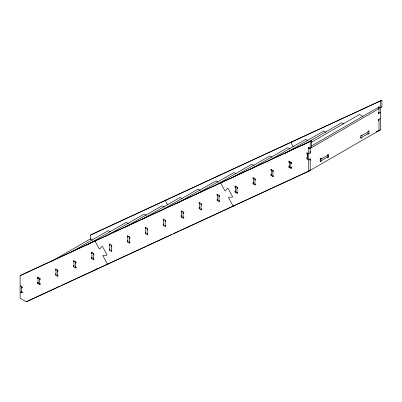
<?xml version="1.0" encoding="UTF-8"?>
<svg xmlns="http://www.w3.org/2000/svg" width="402" height="402" viewBox="0 0 402 402"><rect width="100%" height="100%" fill="white"/><g stroke="black" fill="none" stroke-linecap="round" stroke-linejoin="round"><path stroke-width="0.6" d="M38.049 278.591L37.562 278.31L37.562 277.184L39.999 278.591L39.999 279.717L39.512 279.435L40.486 278.872M91.897 253.697L91.41 253.416L91.41 252.29L93.847 253.697L93.847 254.823L93.359 254.541M307.279 159.086L307.279 152.986M309.841 158.875L310.208 159.086L310.208 170.413L308.746 171.257L26.421 301.796L20.1 298.148L20.1 275.732L21.562 274.888L311.671 140.75L311.671 147.549L311.213 147.283M90.329 239.572L90.329 235.185L91.792 234.341L381.9 100.204L381.9 107.002L380.438 107.847L378.488 106.721L378.488 107.847L378.975 108.128L379.95 107.565M51.345 261.446L90.329 238.939L92.505 240.195M70.918 252.21L108.279 230.637L110.455 231.894M86.701 245.16L126.228 222.341L128.404 223.597M105.188 236.552L144.177 214.04L146.353 215.296M124.766 227.311L162.127 205.744L164.302 207M37.562 278.31L38.537 277.747M22.537 287.174L21.562 287.737L22.05 288.018L22.05 286.892L20.1 285.767M141.63 219.638L180.076 197.442L182.247 198.699M159.036 211.653L198.02 189.146L200.196 190.402M38.049 282.44L37.562 282.159L37.562 283.284L38.537 282.722M22.537 292.148L21.562 292.711L21.562 286.611M176.986 203.357L215.969 180.845L218.145 182.101M91.41 253.416L92.385 252.853M76.385 262.275L75.41 262.838L75.898 263.119L75.898 261.993L73.46 260.586L73.46 261.712L73.948 261.993M40.486 283.847L39.512 284.41L39.512 278.31M195.478 194.744L233.919 172.548L236.095 173.805M212.884 186.759L251.868 164.247L254.044 165.503M130.233 237.381L129.258 237.944L129.745 238.225L129.745 237.1L127.303 235.693L127.303 236.818L128.278 236.255M91.897 257.546L91.41 257.265L91.41 258.391L92.385 257.828M76.385 267.25L75.41 267.812L75.41 261.712M231.371 178.146L269.817 155.951L271.993 157.207M147.207 229.642L147.695 229.924L147.695 228.798L145.253 227.391L145.253 228.517L146.227 227.954M249.32 169.845L287.767 147.65L289.942 148.906M127.791 240.949L127.303 240.667L127.303 241.793L128.278 241.23M266.732 161.86L305.716 139.353L307.892 140.61M184.076 212.482L183.101 213.045L183.588 213.326L183.588 212.201L181.151 210.794L181.151 211.919L182.126 211.357M26.421 301.796L27.884 300.947M145.74 232.647L145.253 232.366L145.253 233.492L146.227 232.929M130.233 242.356L129.258 242.919L129.258 236.818M284.139 153.876L323.665 131.052L325.841 132.308M302.626 145.263L341.615 122.756L343.79 124.012M20.1 275.732L311.671 140.75M90.329 235.185L381.9 100.204M181.639 216.05L181.151 215.768L181.151 216.894L182.126 216.331M311.369 142.278L359.564 114.454L362.825 116.339M237.924 187.588L236.949 188.151L237.436 188.432L237.436 187.307L234.999 185.9L234.999 187.025L235.974 186.463M184.076 217.457L183.101 218.02L183.101 211.919M94.822 269.943L96.988 268.692M311.449 145.986L377.508 107.847L378.975 108.691L310.208 148.393L308.259 147.268L308.259 148.393L308.746 148.675L310.208 147.83M308.259 148.393L309.233 147.83M378.488 107.847L379.95 107.002M108.987 263.451L107.52 264.295L103.098 256.064A0.688 0.397 60 0 1 103.193 255.27L106.666 255.265A0.688 0.397 60 0 0 106.766 254.471L102.641 246.803A0.688 0.397 60 0 0 101.897 246.396L99.807 248.964A0.688 0.397 60 0 1 99.063 248.562L95.038 241.079L96.5 240.235L96.771 240.738M235.487 191.156L234.999 190.875L234.999 192L235.974 191.437M291.772 162.689L290.797 163.252L291.284 163.534L291.284 162.408L288.847 161.001L288.847 162.127L289.822 161.564M237.924 192.563L236.949 193.126L236.949 187.025M310.208 151.861L310.696 151.579L310.696 152.705L308.746 153.83L306.791 152.705L306.791 153.83L307.279 154.112L307.279 157.961L306.791 157.679L306.791 158.805L308.746 159.931L310.696 158.805L310.696 159.931L310.208 160.212M378.975 112.158L378.488 112.439L378.488 113.565L380.438 112.439L380.438 101.053M289.334 166.257L288.847 165.976L288.847 167.101L289.822 166.539M291.772 167.664L290.797 168.227L290.797 162.127M378.975 120.51L378.488 120.791L378.488 119.665L380.438 118.54L380.438 112.439L380.071 112.228M234.627 205.362L233.165 206.206L228.738 197.975A0.688 0.397 60 0 1 228.838 197.181L232.306 197.176A0.688 0.397 60 0 0 232.406 196.382L228.281 188.709A0.688 0.397 60 0 0 227.537 188.307L225.447 190.875A0.688 0.397 60 0 1 224.703 190.473L220.683 182.99L222.145 182.146L222.417 182.649M320.203 159.594L328.333 154.901M360.845 136.127L368.976 131.434L368.001 130.871M320.203 161.282L328.333 156.589M360.845 137.821L368.976 133.127M327.359 155.463L327.359 154.901L328.333 154.338L328.333 157.152L327.359 157.715L327.359 157.152M361.825 137.258L361.825 137.821L360.845 138.383L360.845 135.564L361.825 135.002L361.825 135.564M368.001 132.002L368.001 131.434L368.976 130.871L368.976 133.69L368.001 134.253L368.001 133.69M310.208 170.358L378.975 130.655M376.347 131.926L380.438 129.866L380.438 118.54L380.071 118.329M376.237 131.811L380.438 129.866M28.452 300.686L60.21 286.003M61.345 285.48L145.444 246.597M146.564 246.074L163.393 238.296M163.956 238.034L171.805 234.406M173.488 233.627L179.096 231.034M179.659 230.773L194.804 223.773M195.362 223.512L210.507 216.512M211.07 216.251L226.215 209.251M226.773 208.99L243.552 201.236M244.074 200.99L252.999 196.864M253.521 196.623L258.245 194.437M258.772 194.196L286.063 181.578M286.591 181.337L291.314 179.151M291.837 178.91L300.761 174.785M301.284 174.538L310.208 170.413M381.443 106.736L381.9 107.002M378.488 113.002L378.975 113.284L378.975 108.128M378.609 119.173L378.975 119.384L378.975 130.71M368.001 133.127L368.976 133.69M360.845 137.258L361.825 137.821M327.359 156.589L328.333 157.152M320.203 158.468L321.183 159.031L321.183 158.468L320.203 159.031L320.203 161.845L321.183 161.282L321.183 160.72M309.841 152.775L310.208 152.986L310.208 141.594M288.847 162.127L289.334 162.408M290.797 167.101L291.284 167.383L291.284 168.508L288.847 167.101M271.385 170.709L270.898 170.428L270.898 169.302L273.335 170.709L273.335 171.835L272.847 171.553M271.385 174.558L270.898 174.277L270.898 175.403L273.335 176.81L273.335 175.684L272.847 175.403M253.436 179.006L252.948 178.724L252.948 177.599L255.386 179.006L255.386 180.131L254.898 179.85M253.436 182.855L252.948 182.573L252.948 183.699L255.386 185.106L255.386 183.98L254.898 183.699M234.999 187.025L235.487 187.307M236.949 192L237.436 192.282L237.436 193.407L234.999 192M217.537 195.603L217.05 195.322L217.05 194.196L219.487 195.603L219.487 196.729L219 196.447M217.537 199.452L217.05 199.171L217.05 200.296L219.487 201.703L219.487 200.578L219 200.296M199.588 203.904L199.101 203.623L199.101 202.497L201.538 203.904L201.538 205.03L201.05 204.749M199.588 207.754L199.101 207.472L199.101 208.598L201.538 210.005L201.538 208.879L201.05 208.598M181.151 211.919L181.639 212.201M183.101 216.894L183.588 217.175L183.588 218.301L181.151 216.894M163.689 220.502L163.202 220.221L163.202 219.095L165.639 220.502L165.639 221.628L165.152 221.346M163.689 224.351L163.202 224.07L163.202 225.195L165.639 226.602L165.639 225.477L165.152 225.195M145.253 228.517L145.74 228.798M147.207 233.492L147.695 233.773L147.695 234.899L145.253 233.492M127.303 236.818L127.791 237.1M129.258 241.793L129.745 242.074L129.745 243.2L127.303 241.793M109.846 245.396L109.354 245.114L109.354 243.989L111.796 245.396L111.796 246.521L111.309 246.24M109.846 249.245L109.354 248.964L109.354 250.089L111.796 251.496L111.796 250.371L111.309 250.089M93.359 258.391L93.847 258.672L93.847 259.798L91.41 258.391M73.948 265.843L73.46 265.561L73.46 266.687L75.898 268.094L75.898 266.968L75.41 266.687M55.999 270.295L55.511 270.013L55.511 268.888L57.948 270.295L57.948 271.42L57.461 271.139M55.999 274.144L55.511 273.862L55.511 274.988L57.948 276.395L57.948 275.269L57.461 274.988M39.512 283.284L39.999 283.566L39.999 284.691L37.562 283.284M21.562 291.586L22.05 291.867L22.05 292.993L20.1 291.867M292.646 142.102L292.375 141.599L290.912 142.444L293.254 146.8M167.001 200.191L166.73 199.688L165.267 200.533L167.614 204.894M308.746 148.675L308.746 171.257M289.334 161.282L289.334 167.383M272.847 170.428L272.847 176.528M271.385 169.584L271.385 175.684M254.898 178.724L254.898 184.825M253.436 177.88L253.436 183.98M235.487 186.181L235.487 192.282M219 195.322L219 201.422M217.537 194.478L217.537 200.578M201.05 203.623L201.05 209.723M199.588 202.779L199.588 208.879M181.639 211.075L181.639 217.175M165.152 220.221L165.152 226.321M163.689 219.376L163.689 225.477M147.207 228.517L147.207 234.617M145.74 227.673L145.74 233.773M127.791 235.974L127.791 242.074M111.309 245.114L111.309 251.215M109.846 244.27L109.846 250.371M93.359 253.416L93.359 259.516M91.897 252.572L91.897 258.672M73.948 260.868L73.948 266.968M57.461 270.013L57.461 276.114M55.999 269.169L55.999 275.269M38.049 277.465L38.049 283.566"/></g></svg>
